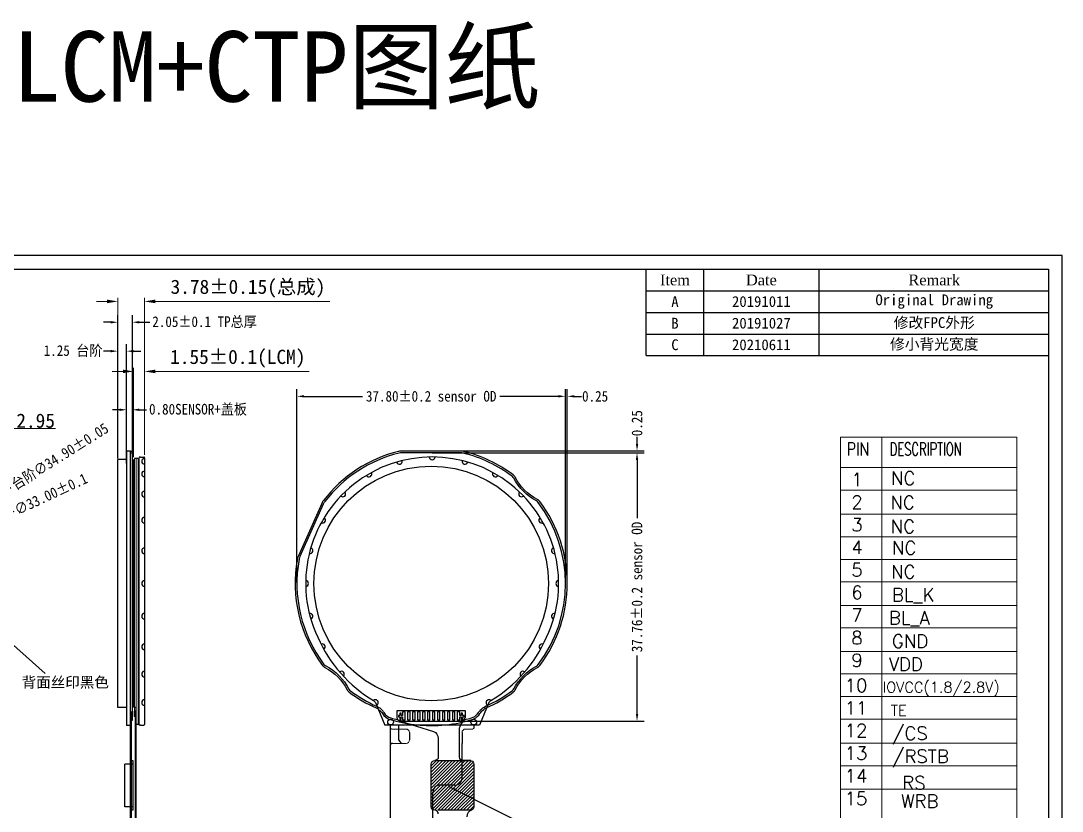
# Model space of a CAD drawing. Header units: millimetres. Extents: x 1040 to 3675, y 249 to 975.
# Drawn here: x 1686.4 to 1833, y 339.3 to 450.6 of the extents above; entities that cross this region are included whole.
import ezdxf

# ---------------------------------------------------------------- set-up
doc = ezdxf.new("R2010")
doc.units = ezdxf.units.MM
for name, color, linetype in [('AUDIT_I_181013161717-0', 7, 'Continuous'), ('dim', 3, 'Continuous'), ('DWG', 7, 'Continuous'), ('FPC', 33, 'Continuous'), ('FRAME', 154, 'Continuous'), ('ITO', 3, 'Continuous'), ('lens', 6, 'Continuous'), ('SENSOR OD', 7, 'Continuous'), ('图框', 7, 'Continuous'), ('铁框', 5, 'Continuous')]:
    doc.layers.add(name, color=color, linetype=linetype)
doc.layers.add('BEZEL', color=4, linetype='Continuous', lineweight=20)
doc.layers.add('T-SHADING黑白双面胶', color=5, linetype='Continuous', lineweight=18)
doc.styles.add('AA', font='', dxfattribs={"width": 0.9, "height": 1.5})
doc.styles.add('ARIAL', font='arial.ttf')
doc.styles.get("Standard").update_dxf_attribs({"font": 'txt', "bigfont": 'gbcbig.shx'})
doc.styles.add('宋体', font='')
doc.styles.add('工程', font='gbenor.shx', dxfattribs={"width": 1.25, "bigfont": 'gbcbig.shx'})
doc.styles.get('AA').set_extended_font_data('SimSun')
doc.styles.get('宋体').set_extended_font_data('SimSun')
doc.dimstyles.new('libo', dxfattribs={"dimtxt": 1.5, "dimasz": 1, "dimexe": 1, "dimexo": 0.1375, "dimgap": 0.09, "dimtad": 0, "dimzin": 0, "dimdsep": 46, "dimtxsty": 'AA', "dimcen": 0.198, "dimclrd": 4, "dimclre": 4, "dimclrt": 4, "dimadec": 0, "dimazin": 0, "dimtfac": 1, "dimtofl": 0, "dimtmove": 0, "dimatfit": 3, "dimfxl": 1, "dimtolj": 1, "dimtzin": 0, "dimarcsym": 0})
doc.dimstyles.get("Standard").update_dxf_attribs({"dimtxt": 0.18, "dimasz": 0.18, "dimexe": 0.18, "dimexo": 0.0625, "dimgap": 0.09, "dimtad": 0, "dimzin": 0, "dimdsep": 46, "dimtxsty": 'Standard', "dimcen": 0, "dimadec": 0, "dimazin": 0, "dimtfac": 1, "dimtofl": 0, "dimtmove": 0, "dimatfit": 3, "dimfxl": 1, "dimtolj": 1, "dimtzin": 0, "dimarcsym": 0})
doc.dimstyles.new('标准', dxfattribs={"dimtxt": 2, "dimasz": 1.8, "dimexe": 0.5, "dimexo": 0.4, "dimgap": 0.1, "dimtad": 1, "dimzin": 1, "dimdsep": 46, "dimtxsty": '工程', "dimblk": 'CLOSEDBLANK', "dimcen": 0.09, "dimclrd": 3, "dimclre": 3, "dimclrt": 3, "dimadec": 0, "dimazin": 0, "dimtfac": 1, "dimtofl": 0, "dimtmove": 0, "dimatfit": 3, "dimldrblk": 'CLOSEDBLANK', "dimfxl": 1, "dimtolj": 1, "dimlwd": 0, "dimlwe": 0, "dimarcsym": 0})

# ---------------------------------------------------------------- blocks, each defined once
blk = doc.blocks.new('*D318')
at = {"color": 7, "lineweight": 0, "transparency": 16777216}
for p, q in [((1678.23, 393.16), (1676.73, 393.16)), ((1679.73, 371.76), (1679.73, 393.66)), ((1682.68, 371.76), (1682.68, 393.66)), ((1684.18, 393.16), (1691.28, 393.16))]:
    blk.add_line(p, q, dxfattribs=at)
at = {"color": 7, "transparency": 16777216}
for points in [[(1678.23, 393.41), (1678.23, 392.91), (1679.73, 393.16)], [(1684.18, 393.41), (1684.18, 392.91), (1682.68, 393.16)]]:
    blk.add_solid(points, dxfattribs=at)
at = {"layer": 'Defpoints', "color": 0, "transparency": 16777216}
for p in [(1682.68, 393.16), (1679.73, 371.36), (1682.68, 371.36)]:
    blk.add_point(p, dxfattribs=at)
at = {"color": 7, "transparency": 16777216, "insert": (1688.48, 394.26), "char_height": 2, "attachment_point": 5, "style": '宋体'}
blk.add_mtext('\\A1;2.95', dxfattribs=at)
blk = doc.blocks.new('_ClosedBlank')
at = {"color": 0, "linetype": 'ByBlock', "lineweight": -2}
for p, q in [((-1, 0.167), (0, 0)), ((-1, 0.167), (-1, -0.167)), ((0, 0), (-1, -0.167))]:
    blk.add_line(p, q, dxfattribs=at)
blk = doc.blocks.new('*D313')
at = {"color": 7, "lineweight": 0, "transparency": 16777216}
for p, q in [((1702.26, 389.16), (1702.26, 401.71)), ((1703.81, 389.46), (1703.81, 401.71)), ((1700.76, 401.21), (1699.26, 401.21)), ((1705.31, 401.21), (1726.97, 401.21))]:
    blk.add_line(p, q, dxfattribs=at)
at = {"color": 7, "transparency": 16777216}
for points in [[(1700.76, 401.46), (1700.76, 400.96), (1702.26, 401.21)], [(1705.31, 401.46), (1705.31, 400.96), (1703.81, 401.21)]]:
    blk.add_solid(points, dxfattribs=at)
at = {"layer": 'Defpoints', "color": 0, "transparency": 16777216}
for p in [(1703.81, 401.21), (1702.26, 388.76), (1703.81, 389.06)]:
    blk.add_point(p, dxfattribs=at)
at = {"color": 7, "transparency": 16777216, "insert": (1716.93, 402.99), "char_height": 2, "attachment_point": 5, "style": '宋体'}
blk.add_mtext('\\A1;1.55%%P0.1(LCM)', dxfattribs=at)
blk = doc.blocks.new('*D346')
at = {"layer": 'Defpoints', "color": 0, "transparency": 16777216}
for p in [(1678.5, 378.31), (1648.57, 364.4)]:
    blk.add_point(p, dxfattribs=at)
at = {"layer": 'dim', "color": 7, "lineweight": -2, "transparency": 16777216}
blk.add_line((1685.39, 381.51), (1679.4, 378.73), dxfattribs=at)
at = {"layer": 'dim', "color": 4, "lineweight": -2, "transparency": 16777216}
for p, q in [((1663.33, 371.36), (1663.73, 371.36)), ((1663.53, 371.16), (1663.53, 371.55))]:
    blk.add_line(p, q, dxfattribs=at)
at = {"layer": 'dim', "color": 7, "transparency": 16777216}
blk.add_solid([(1679.33, 378.88), (1679.47, 378.58), (1678.5, 378.31)], dxfattribs=at)
at = {"layer": 'dim', "color": 7, "transparency": 16777216, "insert": (1690.63, 383.94), "char_height": 1.5, "attachment_point": 5, "rotation": 24.9132, "style": 'AA'}
blk.add_mtext('\\A1;{\\Ftxt|c134;∅33.00}%%P0.1', dxfattribs=at)
blk = doc.blocks.new('*D347')
at = {"layer": 'Defpoints', "color": 0, "transparency": 16777216}
for p in [(1678.31, 380.63), (1648.75, 362.08)]:
    blk.add_point(p, dxfattribs=at)
at = {"layer": 'dim', "color": 7, "lineweight": -2, "transparency": 16777216}
blk.add_line((1684.97, 384.82), (1679.16, 381.17), dxfattribs=at)
at = {"layer": 'dim', "color": 4, "lineweight": -2, "transparency": 16777216}
for p, q in [((1663.33, 371.36), (1663.73, 371.36)), ((1663.53, 371.16), (1663.53, 371.55))]:
    blk.add_line(p, q, dxfattribs=at)
at = {"layer": 'dim', "color": 7, "transparency": 16777216}
blk.add_solid([(1679.07, 381.31), (1679.25, 381.02), (1678.31, 380.63)], dxfattribs=at)
at = {"layer": 'dim', "color": 7, "transparency": 16777216, "insert": (1691.94, 389.19), "char_height": 1.5, "attachment_point": 5, "rotation": 32.122, "style": 'AA'}
blk.add_mtext('\\A1;台阶{\\Ftxt|c134;∅34.90}%%P0.05', dxfattribs=at)
blk = doc.blocks.new('*D421')
at = {"layer": 'Defpoints', "color": 0, "transparency": 16777216}
for p in [(1763.05, 397.7), (1725.25, 371.36), (1763.05, 371.36)]:
    blk.add_point(p, dxfattribs=at)
at = {"layer": 'dim', "color": 7, "lineweight": -2, "transparency": 16777216}
for p, q in [((1725.25, 371.49), (1725.25, 398.7)), ((1763.05, 371.49), (1763.05, 398.7)), ((1726.25, 397.7), (1734.5, 397.7)), ((1762.05, 397.7), (1753.8, 397.7))]:
    blk.add_line(p, q, dxfattribs=at)
at = {"layer": 'dim', "color": 7, "transparency": 16777216}
for points in [[(1726.25, 397.87), (1726.25, 397.54), (1725.25, 397.7)], [(1762.05, 397.87), (1762.05, 397.54), (1763.05, 397.7)]]:
    blk.add_solid(points, dxfattribs=at)
at = {"layer": 'dim', "color": 7, "transparency": 16777216, "insert": (1744.15, 397.7), "char_height": 1.5, "attachment_point": 5, "style": 'AA'}
blk.add_mtext('\\A1;37.80%%P0.2 sensor OD', dxfattribs=at)
blk = doc.blocks.new('*D422')
at = {"layer": 'Defpoints', "color": 0, "transparency": 16777216}
for p in [(1744.15, 389.76), (1744.51, 351.99), (1773.12, 351.99)]:
    blk.add_point(p, dxfattribs=at)
at = {"layer": 'dim', "color": 7, "lineweight": -2, "transparency": 16777216}
for p, q in [((1744.29, 389.76), (1774.12, 389.76)), ((1773.12, 388.76), (1773.12, 380.53)), ((1773.12, 352.99), (1773.12, 361.22)), ((1744.65, 351.99), (1774.12, 351.99))]:
    blk.add_line(p, q, dxfattribs=at)
at = {"layer": 'dim', "color": 7, "transparency": 16777216}
for points in [[(1772.96, 388.76), (1773.29, 388.76), (1773.12, 389.76)], [(1772.96, 352.99), (1773.29, 352.99), (1773.12, 351.99)]]:
    blk.add_solid(points, dxfattribs=at)
at = {"layer": 'dim', "color": 7, "transparency": 16777216, "insert": (1773.12, 370.87), "char_height": 1.5, "attachment_point": 5, "rotation": 90, "style": 'AA'}
blk.add_mtext('\\A1;37.76%%P0.2 sensor OD', dxfattribs=at)
blk = doc.blocks.new('*D423')
at = {"layer": 'Defpoints', "color": 0, "transparency": 16777216}
for p in [(1744.15, 390.01), (1773.12, 390.01), (1747.11, 389.76)]:
    blk.add_point(p, dxfattribs=at)
at = {"layer": 'dim', "color": 7, "lineweight": -2, "transparency": 16777216}
for p, q in [((1773.12, 391.01), (1773.12, 392.01)), ((1744.29, 390.01), (1774.12, 390.01)), ((1747.25, 389.76), (1774.12, 389.76)), ((1773.12, 388.76), (1773.12, 387.76))]:
    blk.add_line(p, q, dxfattribs=at)
at = {"layer": 'dim', "color": 7, "transparency": 16777216}
for points in [[(1772.96, 391.01), (1773.29, 391.01), (1773.12, 390.01)], [(1772.96, 388.76), (1773.29, 388.76), (1773.12, 389.76)]]:
    blk.add_solid(points, dxfattribs=at)
at = {"layer": 'dim', "color": 7, "transparency": 16777216, "insert": (1773.12, 393.92), "char_height": 1.5, "attachment_point": 5, "rotation": 90, "style": 'AA'}
blk.add_mtext('\\A1;0.25', dxfattribs=at)
blk = doc.blocks.new('*D424')
at = {"layer": 'Defpoints', "color": 0, "transparency": 16777216}
for p in [(1763.3, 397.7), (1763.05, 371.36), (1763.3, 371.36)]:
    blk.add_point(p, dxfattribs=at)
at = {"layer": 'dim', "color": 7, "lineweight": -2, "transparency": 16777216}
for p, q in [((1763.05, 371.49), (1763.05, 398.7)), ((1763.3, 371.49), (1763.3, 398.7)), ((1762.05, 397.7), (1761.05, 397.7)), ((1764.3, 397.7), (1765.3, 397.7))]:
    blk.add_line(p, q, dxfattribs=at)
at = {"layer": 'dim', "color": 7, "transparency": 16777216}
for points in [[(1762.05, 397.87), (1762.05, 397.54), (1763.05, 397.7)], [(1764.3, 397.87), (1764.3, 397.54), (1763.3, 397.7)]]:
    blk.add_solid(points, dxfattribs=at)
at = {"layer": 'dim', "color": 7, "transparency": 16777216, "insert": (1767.22, 397.7), "char_height": 1.5, "attachment_point": 5, "style": 'AA'}
blk.add_mtext('\\A1;0.25', dxfattribs=at)
blk = doc.blocks.new('313434534')
at = {"layer": 'FPC', "color": 1}
blk.add_lwpolyline([(6544.76, 247.78), (6544.76, 247.4), (6545.11, 247.4), (6545.11, 248.5), (6544.76, 248.5), (6544.76, 247.98), (6544.56, 247.98), (6544.56, 248.3), (6544.36, 248.3), (6544.36, 247.98), (6544.16, 247.98), (6544.16, 247.78), (6544.36, 247.78), (6544.36, 247.45), (6544.56, 247.45), (6544.56, 247.78), (6544.76, 247.78)], dxfattribs=at)
for points in [[(6545.46, 248.5), (6545.46, 247.4), (6545.81, 247.4), (6545.81, 248.5)], [(6546.16, 248.5), (6546.16, 247.4), (6546.51, 247.4), (6546.51, 248.5)], [(6546.86, 248.5), (6546.86, 247.4), (6547.21, 247.4), (6547.21, 248.5)], [(6547.56, 248.5), (6547.56, 247.4), (6547.91, 247.4), (6547.91, 248.5)], [(6548.26, 248.5), (6548.26, 247.4), (6548.61, 247.4), (6548.61, 248.5)], [(6548.96, 248.5), (6548.96, 247.4), (6549.31, 247.4), (6549.31, 248.5)], [(6549.66, 248.5), (6549.66, 247.4), (6550.01, 247.4), (6550.01, 248.5)], [(6550.36, 248.5), (6550.36, 247.4), (6550.71, 247.4), (6550.71, 248.5)], [(6551.06, 248.5), (6551.06, 247.4), (6551.41, 247.4), (6551.41, 248.5)], [(6551.76, 248.5), (6551.76, 247.4), (6552.11, 247.4), (6552.11, 248.5)], [(6552.81, 247.98), (6552.81, 248.5), (6552.46, 248.5), (6552.46, 247.4), (6552.81, 247.4), (6552.81, 247.78), (6553.01, 247.78), (6553.01, 247.45), (6553.21, 247.45), (6553.21, 247.78), (6553.41, 247.78), (6553.41, 247.98), (6553.21, 247.98), (6553.21, 248.3), (6553.01, 248.3), (6553.01, 247.98), (6552.81, 247.98)]]:
    blk.add_lwpolyline(points, close=True, dxfattribs=at)
blk = doc.blocks.new('*D434')
at = {"layer": 'Defpoints', "color": 0, "transparency": 16777216}
for p in [(1700.04, 404.06), (1700.04, 388.81), (1701.29, 388.81)]:
    blk.add_point(p, dxfattribs=at)
at = {"layer": 'dim', "color": 7, "lineweight": -2, "transparency": 16777216}
for p, q in [((1700.04, 388.94), (1700.04, 405.06)), ((1701.29, 388.94), (1701.29, 405.06)), ((1699.04, 404.06), (1698.04, 404.06)), ((1702.29, 404.06), (1703.29, 404.06))]:
    blk.add_line(p, q, dxfattribs=at)
at = {"layer": 'dim', "color": 7, "transparency": 16777216}
for points in [[(1699.04, 404.23), (1699.04, 403.89), (1700.04, 404.06)], [(1702.29, 404.23), (1702.29, 403.89), (1701.29, 404.06)]]:
    blk.add_solid(points, dxfattribs=at)
at = {"layer": 'dim', "color": 7, "transparency": 16777216, "insert": (1693.75, 404.06), "char_height": 1.5, "attachment_point": 5, "style": 'AA'}
blk.add_mtext('\\A1;1.25 台阶', dxfattribs=at)
blk = doc.blocks.new('*D436')
at = {"layer": 'Defpoints', "color": 0, "transparency": 16777216}
for p in [(1702.09, 408.13), (1700.04, 388.81), (1702.09, 388.88)]:
    blk.add_point(p, dxfattribs=at)
at = {"layer": 'dim', "color": 7, "lineweight": -2, "transparency": 16777216}
for p, q in [((1700.04, 388.94), (1700.04, 409.13)), ((1702.09, 389.01), (1702.09, 409.13)), ((1699.04, 408.13), (1698.04, 408.13)), ((1703.09, 408.13), (1704.54, 408.13))]:
    blk.add_line(p, q, dxfattribs=at)
at = {"layer": 'dim', "color": 7, "transparency": 16777216}
for points in [[(1699.04, 408.3), (1699.04, 407.96), (1700.04, 408.13)], [(1703.09, 408.3), (1703.09, 407.96), (1702.09, 408.13)]]:
    blk.add_solid(points, dxfattribs=at)
at = {"layer": 'dim', "color": 1, "transparency": 16777216, "insert": (1712.25, 408.13), "char_height": 1.5, "attachment_point": 5, "style": 'AA'}
blk.add_mtext('\\A1;2.05%%P0.1 TP总厚', dxfattribs=at)
blk = doc.blocks.new('*D438')
at = {"layer": 'Defpoints', "color": 0, "transparency": 16777216}
for p in [(1702.09, 395.81), (1701.29, 388.12), (1702.09, 388.12)]:
    blk.add_point(p, dxfattribs=at)
at = {"layer": 'dim', "color": 7, "lineweight": -2, "transparency": 16777216}
for p, q in [((1700.29, 395.81), (1699.29, 395.81)), ((1701.29, 388.26), (1701.29, 396.81)), ((1702.09, 388.26), (1702.09, 396.81)), ((1703.09, 395.81), (1704.09, 395.81))]:
    blk.add_line(p, q, dxfattribs=at)
at = {"layer": 'dim', "color": 7, "transparency": 16777216}
for points in [[(1700.29, 395.98), (1700.29, 395.64), (1701.29, 395.81)], [(1703.09, 395.98), (1703.09, 395.64), (1702.09, 395.81)]]:
    blk.add_solid(points, dxfattribs=at)
at = {"layer": 'dim', "color": 1, "transparency": 16777216, "insert": (1711.33, 395.81), "char_height": 1.5, "attachment_point": 5, "style": 'AA'}
blk.add_mtext('\\A1;0.80SENSOR+盖板', dxfattribs=at)
blk = doc.blocks.new('001')
at = {"layer": 'lens', "linetype": 'Continuous'}
for p, q in [((1115.62, 484.96), (1115.62, 523.61)), ((1114.37, 487.51), (1114.37, 522.41)), ((1115.62, 522.41), (1114.37, 522.41)), ((1115.62, 487.51), (1114.37, 487.51))]:
    blk.add_line(p, q, dxfattribs=at)
blk = doc.blocks.new('*D440')
at = {"color": 7, "lineweight": 0, "transparency": 16777216}
for p, q in [((1698.54, 411.06), (1697.04, 411.06)), ((1700.04, 389.21), (1700.04, 411.56)), ((1703.81, 389.46), (1703.81, 411.56)), ((1705.31, 411.06), (1729.9, 411.06))]:
    blk.add_line(p, q, dxfattribs=at)
at = {"color": 7, "transparency": 16777216}
for points in [[(1698.54, 411.31), (1698.54, 410.81), (1700.04, 411.06)], [(1705.31, 411.31), (1705.31, 410.81), (1703.81, 411.06)]]:
    blk.add_solid(points, dxfattribs=at)
at = {"layer": 'Defpoints', "color": 0, "transparency": 16777216}
for p in [(1703.81, 411.06), (1700.04, 388.81), (1703.81, 389.06)]:
    blk.add_point(p, dxfattribs=at)
at = {"color": 7, "transparency": 16777216, "insert": (1718.36, 412.86), "char_height": 2, "attachment_point": 5, "style": '宋体'}
blk.add_mtext('\\A1;3.78%%P0.15(总成)', dxfattribs=at)

msp = doc.modelspace()

# ---------------------------------------------------------------- hatches: boundary and pattern name
at = {"layer": 'FPC'}
h = msp.add_hatch(dxfattribs=at)
h.set_pattern_fill('ANSI31', color=30, scale=0.1, style=0)
h.set_pattern_definition([(45, (2285.81556, 406.0214), (-0.2245064, 0.2245064), [])])
edge = h.paths.add_edge_path()
edge.add_arc((1744.651, 345.9421), 0.5, 90, 180)
edge.add_line((1744.151, 345.9421), (1744.151, 339.9421))
edge.add_arc((1744.651, 339.9421), 0.5, 180, 270)
edge.add_line((1744.651, 339.4421), (1749.7457, 339.4421))
edge.add_arc((1750.151, 338.5279), 1, 109.403505, 113.910048, ccw=False)
edge.add_arc((1749.6511, 339.942), 0.4999, 289.596532, 360.006945)
edge.add_line((1750.151, 339.9421), (1750.151, 345.9421))
edge.add_arc((1749.651, 345.9421), 0.5, 360, 430.528779)
edge.add_arc((1750.151, 347.3563), 1, 246.089952, 250.528779, ccw=False)
edge.add_line((1749.7457, 346.4421), (1744.651, 346.4421))

# ---------------------------------------------------------------- linework, layer by layer
at = {"color": 0, "lineweight": 0}
for p, q in [((1801.7461, 391.937), (1801.7461, 306.744)), ((1807.5958, 391.937), (1807.5958, 306.744)), ((1826.5718, 306.744), (1826.5718, 391.937))]:
    msp.add_line(p, q, dxfattribs=at)
at = {"color": 0, "linetype": 'Continuous', "lineweight": 0}
for p, q in [((1801.7461, 391.937), (1826.5718, 391.937)), ((1826.5718, 387.6944), (1801.7461, 387.6944))]:
    msp.add_line(p, q, dxfattribs=at)
for p, q in [((1701.8373, 390.0055), (1702.0873, 390.0055)), ((1702.6423, 353.3655), (1702.3423, 353.3655)), ((1702.3423, 353.3655), (1702.3423, 352.6155)), ((1702.3923, 353.9055), (1702.5123, 351.5155)), ((1702.6423, 352.6155), (1702.3423, 352.6155))]:
    msp.add_line(p, q)
at = {"color": 6}
for p, q in [((1702.3923, 388.7555), (1702.2623, 388.7555)), ((1702.3924, 388.7555), (1702.3123, 388.7555)), ((1703.0224, 388.7555), (1702.8924, 388.7555)), ((1702.3923, 353.9555), (1702.2651, 353.9555)), ((1702.8923, 353.9555), (1703.0224, 353.9555))]:
    msp.add_line(p, q, dxfattribs=at)
at = {"color": 4}
for p, q in [((1702.8923, 388.9555), (1702.3923, 388.9555)), ((1702.6423, 353.9055), (1702.3923, 353.9055)), ((1702.8923, 351.5155), (1702.6423, 351.5155))]:
    msp.add_line(p, q, dxfattribs=at)
at = {"color": 7}
for p in [(1736.3056, 354.5946), (1750.9425, 351.4155)]:
    msp.add_line(p, (1737.6345, 351.4155), dxfattribs=at)
at = {"color": 30}
for p, q in [((1702.5123, 326.903), (1702.5123, 352.1155)), ((1702.5123, 352.1155), (1702.6423, 352.1155)), ((1702.6423, 326.903), (1702.6423, 352.1155)), ((1702.5123, 351.5155), (1702.6423, 351.5155)), ((1750.1829, 351.0655), (1750.1829, 351.4155))]:
    msp.add_line(p, q, dxfattribs=at)
at = {"color": 30, "linetype": 'Continuous'}
for p, q in [((1748.4885, 343.9778), (1748.4927, 348.8391)), ((1738.394, 348.5685), (1738.3885, 335.2333)), ((1747.4885, 342.9778), (1745.3885, 342.9778)), ((1744.3885, 336.4514), (1744.3885, 341.9778))]:
    msp.add_line(p, q, dxfattribs=at)
at = {"color": 1, "linetype": 'Continuous', "flags": 128}
msp.add_lwpolyline([(1759.2167, 382.7676, 0.10832744), (1758.9724, 382.9761, -0.14859428), (1755.7872, 386.1647, 0.10832744), (1755.5789, 386.4092), (1755.5735, 386.4133, 0.10207816), (1748.6814, 389.7045, 0.06058978), (1748.262, 389.7555), (1740.04, 389.7555, 0.06058978), (1739.6205, 389.7045, 0.16970735), (1729.1775, 382.8882, 0.05943099), (1728.9652, 382.5321), (1725.6837, 375.1616, 0.05943099), (1725.5612, 374.7656, 0.20983695), (1729.0585, 359.9789, 0.1110933), (1729.3095, 359.7659, -0.15244429), (1732.577, 356.5019, 0.1110933), (1732.7902, 356.2511, 0.05700783), (1736.4946, 354.0757, -0.10579691), (1737.2566, 353.5226, -0.04547298), (1737.5009, 353.1953, 0.18450668), (1738.491, 352.4339, 0.02317683), (1740.2666, 351.9912), (1748.0343, 351.9912, 0.01489324), (1749.0863, 352.2399, 0.01407469), (1750.0652, 352.5321, 0.14447553), (1750.8011, 353.1953, -0.04547298), (1751.0454, 353.5226, -0.10579691), (1751.8074, 354.0757, 0.05812412), (1755.5789, 356.3018, 0.10832744), (1755.7872, 356.5463, -0.14859428), (1758.9724, 359.7348, 0.10832744), (1759.2167, 359.9434, 0.33618071), (1759.2088, 382.7779)], format="xyb", dxfattribs=at)
at = {"color": 0, "linetype": 'Continuous', "lineweight": 0}
for points in [[(1801.7461, 384.5134), (1826.5718, 384.5134)], [(1801.7461, 381.1131), (1826.5718, 381.1131)], [(1801.7461, 377.9321), (1826.5718, 377.9321)], [(1801.7461, 374.7511), (1826.5718, 374.7511)], [(1801.7461, 371.5701), (1826.5718, 371.5701)], [(1801.7461, 368.2795), (1826.5718, 368.2795)], [(1801.7461, 365.0985), (1826.5718, 365.0985)], [(1801.7461, 361.8078), (1826.5718, 361.8078)], [(1801.7461, 358.6268), (1826.5718, 358.6268)], [(1801.7461, 355.4459), (1826.5718, 355.4459)], [(1801.7461, 352.2649), (1826.5718, 352.2649)], [(1801.7461, 348.8645), (1826.5718, 348.8645)], [(1801.7461, 345.6836), (1826.5718, 345.6836)], [(1801.7461, 342.3929), (1826.5718, 342.3929)]]:
    msp.add_lwpolyline(points, dxfattribs=at)
at = {"lineweight": 0}
for points in [[(1826.5718, 383.3038), (1826.5718, 356.3914)], [(1826.5718, 379.8955), (1826.5718, 346.255)]]:
    msp.add_lwpolyline(points, dxfattribs=at)
at = {"color": 30}
msp.add_arc((1738.6926, 348.539), 0.3, 90, 180, dxfattribs=at)
at = {"color": 30, "linetype": 'Continuous'}
for centre, start, end in [((1745.3885, 341.9778), 90, 180.000003), ((1747.4885, 343.9778), 270, 0)]:
    msp.add_arc(centre, 1, start, end, dxfattribs=at)
at = {"layer": 'AUDIT_I_181013161717-0', "color": 7}
msp.add_line((1703.2274, 389.157), (1703.0274, 389.157), dxfattribs=at)
msp.add_line((1703.2274, 389.157), (1703.0274, 389.157), dxfattribs=at)
at = {"layer": 'AUDIT_I_181013161717-0', "color": 5}
for p, q in [((1703.0124, 353.6163), (1702.9624, 352.6238)), ((1702.9624, 352.6238), (1702.9624, 351.4655)), ((1703.0274, 351.4655), (1702.9624, 351.4655))]:
    msp.add_line(p, q, dxfattribs=at)
at = {"layer": 'AUDIT_I_181013161717-0'}
msp.add_line((1703.2274, 351.4155), (1703.0274, 351.4155), dxfattribs=at)
at = {"layer": 'BEZEL', "color": 7}
msp.add_line((1703.0274, 389.157), (1703.0274, 351.4155), dxfattribs=at)
at = {"layer": 'DWG', "color": 30, "lineweight": 0}
for p, q in [((1740.5918, 350.8755), (1738.5942, 350.8755)), ((1740.596, 350.8755), (1738.5983, 350.8755)), ((1740.596, 350.8755), (1738.5983, 350.8755)), ((1740.596, 350.8755), (1738.5983, 350.8755)), ((1749.9745, 350.8755), (1748.9811, 350.8755)), ((1749.9787, 350.8755), (1748.9853, 350.8755)), ((1749.9787, 350.8755), (1748.9927, 350.8755)), ((1740.6318, 348.8391), (1738.6926, 348.839))]:
    msp.add_line(p, q, dxfattribs=at)
for centre, radius, start, end in [((1738.6339, 351.1184), 0.2455, 192.442129, 261.679288), ((1740.596, 350.3755), 0.5, 0, 90), ((1740.596, 350.3755), 0.5, 0, 90), ((1748.9927, 350.3755), 0.5, 90, 180), ((1749.9432, 351.1184), 0.2455, 278.320712, 347.557871), ((1740.5935, 349.3401), 0.5025, 274.375149, 359.882025), ((1740.5935, 349.3401), 0.5025, 274.375149, 359.882025)]:
    msp.add_arc(centre, radius, start, end, dxfattribs=at)
at = {"layer": 'FPC', "color": 30}
for p, q in [((1701.8373, 320.8695), (1701.8373, 353.3555)), ((1701.9573, 320.8695), (1701.9573, 353.3555)), ((1741.096, 350.3755), (1741.096, 349.3374)), ((1741.096, 350.3755), (1741.096, 349.3374)), ((1748.4927, 350.3755), (1748.4927, 348.8391)), ((1701.8373, 345.9421), (1701.0373, 345.9421)), ((1701.0373, 339.9421), (1701.0373, 345.9421)), ((1701.8373, 346.4921), (1701.8373, 339.4121)), ((1701.9573, 346.4421), (1702.1373, 346.4421)), ((1702.1373, 345.9421), (1701.9573, 345.9421)), ((1702.1373, 346.4421), (1702.1373, 339.4421)), ((1701.8373, 339.9421), (1701.0373, 339.9421)), ((1702.1373, 339.9421), (1701.9573, 339.9421)), ((1702.1373, 339.4421), (1701.9573, 339.4421))]:
    msp.add_line(p, q, dxfattribs=at)
at = {"layer": 'FPC', "color": 2}
for p, q in [((1738.393, 351.4155), (1738.3885, 345.6135)), ((1738.3927, 351.0655), (1738.3927, 348.8391)), ((1739.5927, 349.3135), (1739.5927, 351.4155)), ((1739.5927, 349.3135), (1739.909, 348.8391))]:
    msp.add_line(p, q, dxfattribs=at)
at = {"layer": 'FPC', "color": 1, "flags": 128}
for points in [[(1745.151, 338.9421, 0.41421356), (1744.651, 339.4421), (1744.651, 339.4421, -0.41421356), (1744.151, 339.9421), (1744.151, 345.9421, -0.41421356), (1744.651, 346.4421), (1744.651, 346.4421), (1749.7457, 346.4421), (1748.651, 346.4421, -0.41421356), (1748.151, 346.9421), (1748.151, 351.0224, -0.13879483), (1748.2252, 351.2845), (1748.9049, 352.3891, 0.13879483), (1748.9791, 352.6511), (1748.9791, 353.4412), (1739.3291, 353.4412), (1739.3291, 352.5039, 0.32707253), (1739.6783, 352.0272), (1744.4572, 350.5155, -0.32574057), (1745.151, 349.5635), (1745.151, 346.9421, -0.41421356), (1744.651, 346.4421)], [(1749.8177, 346.4135, -0.31783725), (1750.151, 345.9421), (1750.151, 339.9421, -0.3172687), (1749.8188, 339.4711, 0.31816259), (1749.151, 338.5279)]]:
    msp.add_lwpolyline(points, format="xyb", dxfattribs=at)
at = {"layer": 'FPC', "color": 30, "flags": 128}
msp.add_lwpolyline([(1749.7457, 339.4421), (1745.151, 339.4421)], dxfattribs=at)
at = {"layer": 'FRAME', "color": 7}
for p, q in [((1774.4042, 403.4291), (1774.4042, 415.5942)), ((1782.5142, 403.4291), (1782.5142, 415.5942)), ((1798.7344, 403.4291), (1798.7344, 415.5942)), ((1774.4042, 412.5529), (1831.0113, 412.5529)), ((1774.4042, 409.5116), (1831.0113, 409.5116)), ((1774.4042, 409.5116), (1831.0113, 409.5116)), ((1774.4042, 409.5116), (1831.0113, 409.5116)), ((1774.4042, 406.4704), (1831.0113, 406.4704)), ((1774.4042, 406.4704), (1831.0113, 406.4704)), ((1774.4042, 406.4704), (1831.0113, 406.4704)), ((1774.4042, 406.4704), (1831.0113, 406.4704)), ((1774.4042, 406.4704), (1831.0113, 406.4704)), ((1774.4042, 403.4291), (1831.0113, 403.4291)), ((1774.4042, 403.4291), (1831.0113, 403.4291))]:
    msp.add_line(p, q, dxfattribs=at)
for points in [[(1832.9585, 417.5414), (1599.2909, 417.5414), (1599.2909, 261.763), (1832.9585, 261.763)], [(1831.0113, 263.7102), (1601.2382, 263.7102), (1601.2382, 415.5942), (1831.0113, 415.5942)]]:
    msp.add_lwpolyline(points, close=True, dxfattribs=at)
at = {"layer": 'lens', "linetype": 'Continuous'}
for p, q in [((1701.8373, 390.0055), (1701.2873, 390.0055)), ((1701.8373, 351.3555), (1701.8373, 390.0055)), ((1701.8373, 351.3555), (1701.2873, 351.3556))]:
    msp.add_line(p, q, dxfattribs=at)
at = {"layer": 'lens', "linetype": 'Continuous', "flags": 128}
msp.add_lwpolyline([(1745.151, 351.3869, 0.05514711), (1749.151, 351.9984, 0.01428645), (1750.1582, 352.2995, 0.14658742), (1751.0142, 353.0646, -0.04547298), (1751.2313, 353.3555, -0.10579691), (1751.9087, 353.8472, 0.05756317), (1755.6959, 356.0768, 0.10971897), (1755.9769, 356.407, -0.15053074), (1759.0994, 359.5295, 0.10971897), (1759.4297, 359.8106, 0.33532763), (1759.4297, 382.9004, 0.10971897), (1759.0994, 383.1814, -0.15053074), (1755.9769, 386.3039, 0.10971897), (1755.6959, 386.6342, 0.10160385), (1748.7414, 389.9472, 0.06058978), (1748.262, 390.0055), (1740.04, 390.0055, 0.06058978), (1739.5606, 389.9472, 0.16970735), (1728.9794, 383.0408, 0.05943099), (1728.7368, 382.6338), (1725.4553, 375.2633, 0.05943099), (1725.3153, 374.8107, 0.21014119), (1728.8723, 359.8106, 0.10971897), (1729.2025, 359.5295, -0.15053074), (1732.325, 356.407, 0.10971897), (1732.6061, 356.0768, 0.05756317), (1736.3933, 353.8472, -0.10579691), (1737.0707, 353.3555, -0.04547298), (1737.2878, 353.0646, 0.18450668), (1738.4194, 352.1944, 0.08537596), (1745.151, 351.3805)], format="xyb", dxfattribs=at)
at = {"layer": 'lens', "linetype": 'Continuous'}
msp.add_circle((1744.151, 371.3555), 16.5, dxfattribs=at)
at = {"layer": 'SENSOR OD', "color": 5}
for p, q in [((1701.8373, 389.7555), (1702.0873, 389.7555)), ((1702.0873, 389.7555), (1702.0873, 352.0622)), ((1702.0873, 352.0622), (1701.8373, 352.0622))]:
    msp.add_line(p, q, dxfattribs=at)
at = {"layer": 'T-SHADING黑白双面胶', "color": 6, "ltscale": 0.2}
for p, q in [((1702.2623, 388.7555), (1702.2651, 353.9555)), ((1703.0224, 388.7555), (1703.0224, 353.9555))]:
    msp.add_line(p, q, dxfattribs=at)
at = {"layer": 'T-SHADING黑白双面胶', "color": 4, "ltscale": 0.2}
for p, q in [((1702.3923, 388.9555), (1702.3923, 353.9055)), ((1702.6423, 388.9555), (1702.6423, 351.5155)), ((1702.8923, 388.9555), (1702.8923, 351.5155)), ((1702.8923, 388.9555), (1702.8923, 351.5155))]:
    msp.add_line(p, q, dxfattribs=at)
at = {"layer": '铁框', "color": 7}
for p, q in [((1703.2274, 389.157), (1703.7124, 389.157)), ((1703.8124, 389.057), (1703.8124, 351.5155)), ((1752.2756, 354.6046), (1750.9425, 351.4155)), ((1703.2274, 351.4155), (1703.7124, 351.4155))]:
    msp.add_line(p, q, dxfattribs=at)
for centre in [(1738.4385, 351.8555), (1750.1385, 351.8555)]:
    msp.add_circle(centre, 0.4, dxfattribs=at)
for centre, radius, start, end in [((1703.8124, 388.5505), 0.4, 90, 270), ((1703.7124, 389.057), 0.1, 0, 90), ((1744.2885, 371.3655), 17.8, 334.789553, 205.210362), ((1739.6815, 388.559), 0.4, 195.643786, 14.356214), ((1744.2885, 389.1655), 0.4, 180.643786, 359.356214), ((1748.8955, 388.559), 0.4, 165.643786, 344.356214), ((1703.8124, 386.7723), 0.4, 90, 270), ((1735.3885, 386.7808), 0.4, 210.643786, 29.356214), ((1753.1885, 386.7808), 0.4, 150.643786, 329.356214), ((1703.8124, 383.9435), 0.4, 90, 270), ((1731.702, 383.952), 0.4, 225.643786, 44.356214), ((1756.875, 383.952), 0.4, 135.643786, 314.356214), ((1703.8124, 380.257), 0.4, 90, 270), ((1728.8732, 380.2655), 0.4, 240.643786, 59.356214), ((1759.7037, 380.2655), 0.4, 120.643786, 299.356214), ((1703.8124, 375.964), 0.4, 90, 270), ((1727.095, 375.9725), 0.4, 255.643786, 74.356214), ((1761.482, 375.9725), 0.4, 105.643786, 284.356214), ((1703.8124, 371.357), 0.4, 90, 270), ((1726.4885, 371.3655), 0.4, 270.643786, 89.356214), ((1762.0885, 371.3655), 0.4, 90.643786, 269.356214), ((1703.8124, 366.7501), 0.4, 90, 270), ((1727.095, 366.7585), 0.4, 285.643786, 104.356214), ((1761.482, 366.7585), 0.4, 75.643786, 254.356214), ((1746.0961, 371.6722), 19.5723, 203.768583, 239.126961), ((1742.4808, 371.6722), 19.5723, 300.873039, 336.231417), ((1703.8124, 362.4355), 0.4, 90, 270), ((1728.8359, 362.444), 0.4, 298.716876, 117.545899), ((1759.741, 362.444), 0.4, 62.454101, 241.283124), ((1703.8124, 358.5949), 0.4, 90, 270), ((1731.5263, 358.6033), 0.4, 312.477056, 131.306079), ((1757.0507, 358.6033), 0.4, 48.693921, 227.522944), ((1703.8124, 354.5961), 0.4, 90, 270), ((1736.3014, 354.6046), 0.4, 292.683519, 134.203753), ((1735.3118, 353.9381), 1.1931, 33.962051, 51.605193), ((1752.2756, 354.6046), 0.4, 45.796247, 247.314846), ((1753.2652, 353.9381), 1.1931, 128.394807, 146.037949), ((1703.7124, 351.5155), 0.1, 270, 0)]:
    msp.add_arc(centre, radius, start, end, dxfattribs=at)

# ---------------------------------------------------------------- block references
msp.add_blockref('001', (585.6723, -133.605))
at = {"layer": 'ITO'}
msp.add_blockref('313434534', (-4804.6303, 104.7874), dxfattribs=at)

# ---------------------------------------------------------------- texts
at = {"color": 0, "linetype": 'Continuous', "lineweight": 0}
for s, height, width, p in [('PIN', 1.82844, 0.8, (1802.6163, 389.3613)), ('DESCRIPTION', 1.828441, 0.65, (1808.6887, 389.3613))]:
    msp.add_text(s, height=height, dxfattribs=dict(at, width=width)).set_placement(p)
for s, height, p in [('NC', 1.86472, (1808.8578, 385.2359)), ('1', 1.8647, (1803.2829, 385.0618)), ('2', 1.8647, (1803.2829, 381.8809)), ('NC', 1.86472, (1808.7858, 381.8156)), ('3', 1.8647, (1803.2829, 378.6999)), ('NC', 1.86472, (1808.8219, 378.4613)), ('4', 1.8647, (1803.2829, 375.5189)), ('NC', 1.86472, (1809.0023, 375.4316)), ('5', 1.8647, (1803.2829, 372.3379)), ('NC', 1.86472, (1808.8767, 372.0799)), ('6', 1.8647, (1803.2829, 369.157)), ('BL_K', 1.86472, (1809.0014, 368.8297)), ('7', 1.8647, (1803.2829, 365.976)), ('BL_A', 1.86472, (1808.5601, 365.5904)), ('8', 1.8647, (1803.2829, 362.795)), ('GND', 1.86472, (1809.0014, 362.297)), ('9', 1.8647, (1803.2829, 359.614)), ('10', 1.86472, (1802.3464, 356.0821)), ('11', 1.86472, (1802.3464, 352.9012)), ('12', 1.86472, (1802.3464, 349.7202)), ('/CS', 1.86472, (1809.0014, 349.3398)), ('13', 1.86472, (1802.3464, 346.5392)), ('/RSTB', 1.86472, (1809.0014, 346.1005)), ('14', 1.86472, (1802.3464, 343.3582)), ('RS', 1.86472, (1810.4568, 342.3819)), ('15', 1.86472, (1802.3464, 340.1773)), ('WRB', 1.86472, (1810.2707, 339.7734))]:
    msp.add_text(s, height=height, dxfattribs=at).set_placement(p)
at = {"linetype": 'Continuous', "lineweight": 0}
for s, height, p in [('VDD', 1.86472, (1808.5601, 359.0577)), ('IOVCC(1.8/2.8V)', 1.491777, (1807.6822, 356.0135)), ('TE', 1.49178, (1808.8338, 352.7465))]:
    msp.add_text(s, height=height, dxfattribs=at).set_placement(p)
at = {"layer": 'FPC', "color": 7, "insert": (1686.5088, 358.2122), "char_height": 1.5, "width": 12.928375, "attachment_point": 1, "style": 'ARIAL'}
msp.add_mtext('{\\fSimHei|b0|i0|c134|p49;背面丝印黑色}', dxfattribs=at)
at = {"layer": 'FRAME', "color": 7, "attachment_point": 5, "style": '宋体'}
for s, insert, char_height in [('{\\fTimes New Roman|b0|i0|c0|p18;Item}', (1778.4592, 414.0736), 1.52064), ('{\\fTimes New Roman|b0|i0|c0|p18;Date}', (1790.6243, 414.0736), 1.52064), ('{\\fTimes New Roman|b0|i0|c0|p18;Remark}', (1814.9546, 414.0736), 1.52064), ('Original Drawing', (1814.9546, 411.0323), 1.52064), ('A', (1778.4592, 411.0323), 1.5206), ('20191011', (1790.6243, 411.0323), 1.52064), ('修改FPC外形', (1814.9546, 407.991), 1.52064), ('B', (1778.4592, 407.991), 1.5206), ('20191027', (1790.6243, 407.991), 1.52064)]:
    msp.add_mtext(s, dxfattribs=dict(at, insert=insert, char_height=char_height))
at = {"layer": 'FRAME', "color": 1, "attachment_point": 5, "style": '宋体'}
for s, insert, char_height in [('修小背光宽度', (1814.9546, 404.9497), 1.52064), ('C', (1778.4592, 404.9497), 1.5206), ('20210611', (1790.6243, 404.9497), 1.52064)]:
    msp.add_mtext(s, dxfattribs=dict(at, insert=insert, char_height=char_height))
at = {"layer": '图框', "style": '宋体'}
msp.add_text('LCM+CTP图纸', height=9.92416, dxfattribs=at).set_placement((1685.2238, 439.1698))

# ---------------------------------------------------------------- dimensions: what is measured, and where the dimension line sits
for base, p1, text, picture, middle in [((1703.8124, 411.0613), (1700.0373, 388.8055), '<>%%P0.15(总成)', '*D440', (1718.3571, 411.0613)), ((1703.8124, 401.2131), (1702.2623, 388.7555), '<>%%P0.1(LCM)', '*D313', (1716.935, 401.2131))]:
    dim = msp.add_linear_dim(base=base, p1=p1, p2=(1703.8124, 389.057), text=text, dimstyle='标准', override={"dimtxt": 2, "dimasz": 1.5, "dimgap": 0.5, "dimtxsty": '宋体', "dimsah": 1, "dimclrd": 7, "dimclre": 7, "dimclrt": 7})
    dim.commit()
    dim.dimension.update_dxf_attribs({"geometry": picture, "text_midpoint": middle, "dimtype": 160})
dim = msp.add_linear_dim(base=(1682.6821, 393.1613), p1=(1679.7321, 371.3555), p2=(1682.6821, 371.3555), dimstyle='标准', override={"dimasz": 1.5, "dimtxsty": '宋体', "dimsah": 1, "dimclrd": 7, "dimclre": 7, "dimclrt": 7})
dim.commit()
dim.dimension.update_dxf_attribs({"geometry": '*D318', "text_midpoint": (1688.4804, 394.2613)})
at = {"layer": 'dim', "color": 7}
for base, p1, p2, text, override, picture, middle in [((1702.0873, 408.1294), (1700.0373, 388.8055), (1702.0873, 388.8768), '<>%%P0.1 TP总厚', {"dimclrd": 7, "dimclre": 7, "dimclrt": 1}, '*D436', (1712.2503, 408.1294)), ((1700.0373, 404.061), (1701.2873, 388.8055), (1700.0373, 388.8055), '<> 台阶', {"dimclrd": 7, "dimclre": 7, "dimclrt": 7}, '*D434', (1693.754, 404.061)), ((1702.0873, 395.8092), (1701.2873, 388.1188), (1702.0873, 388.1188), '<>SENSOR+盖板', {"dimclrd": 7, "dimclre": 7, "dimclrt": 1}, '*D438', (1711.327, 395.8092))]:
    dim = msp.add_linear_dim(base=base, p1=p1, p2=p2, text=text, dimstyle='libo', override=override, dxfattribs=at)
    dim.commit()
    dim.dimension.update_dxf_attribs({"geometry": picture, "text_midpoint": middle, "dimtype": 160})
dim = msp.add_linear_dim(base=(1763.051, 397.7043), p1=(1725.251, 371.3555), p2=(1763.051, 371.3555), text='<>%%P0.2 sensor OD', dimstyle='libo', override={"dimclrd": 7, "dimclre": 7, "dimclrt": 7}, dxfattribs=at)
dim.commit()
dim.dimension.update_dxf_attribs({"geometry": '*D421', "text_midpoint": (1744.151, 397.7043)})
dim = msp.add_linear_dim(base=(1763.301, 397.7043), p1=(1763.051, 371.3555), p2=(1763.301, 371.3555), dimstyle='libo', override={"dimclrd": 7, "dimclre": 7, "dimclrt": 7}, dxfattribs=at)
dim.commit()
dim.dimension.update_dxf_attribs({"geometry": '*D424', "text_midpoint": (1767.2161, 397.7043)})
dim = msp.add_linear_dim(base=(1773.1238, 390.0055), p1=(1747.112, 389.7555), p2=(1744.151, 390.0055), angle=90, dimstyle='libo', override={"dimclrd": 7, "dimclre": 7, "dimclrt": 7}, dxfattribs=at)
dim.commit()
dim.dimension.update_dxf_attribs({"geometry": '*D423', "text_midpoint": (1773.1238, 393.9206)})
for p1, p2, text, picture, middle in [((1648.7534, 362.0769), (1678.3108, 380.6341), '台阶{\\Ftxt|c134;<>}%%P0.05', '*D347', (1691.9413, 389.1918)), ((1648.5675, 364.405), (1678.4967, 378.306), '{\\Ftxt|c134;<>}%%P0.1', '*D346', (1690.6284, 383.9407))]:
    dim = msp.add_diameter_dim_2p(p1=p1, p2=p2, text=text, dimstyle='libo', override={"dimclrd": 7, "dimclrt": 7}, dxfattribs=at)
    dim.commit()
    dim.dimension.update_dxf_attribs({"geometry": picture, "text_midpoint": middle, "dimtype": 163})
dim = msp.add_linear_dim(base=(1773.1238, 351.9912), p1=(1744.151, 389.7555), p2=(1744.5124, 351.9912), angle=90, text='<>%%P0.2 sensor OD', dimstyle='libo', override={"dimclrd": 7, "dimclre": 7, "dimclrt": 7}, dxfattribs=at)
dim.commit()
dim.dimension.update_dxf_attribs({"geometry": '*D422', "text_midpoint": (1773.1238, 370.8734)})

# ---------------------------------------------------------------- leaders
at = {"layer": 'dim', "color": 7, "annotation_type": 0, "has_hookline": 1, "hookline_direction": 0, "text_width": 13.743}
msp.add_leader([(1746.7477, 342.7553), (1760.5603, 335.7888), (1761.5603, 335.7888)], dimstyle='libo', override={"dimclrd": 7, "dimclre": 7, "dimclrt": 7}, dxfattribs=at)
at = {"layer": 'FPC', "color": 7}
msp.add_leader([(1680.4282, 366.9937), (1689.8387, 358.695)], dimstyle='Standard', override={"dimtxt": 2.5, "dimasz": 1.5, "dimexe": 1, "dimexo": 1, "dimgap": 0.9, "dimtad": 0, "dimtih": 0, "dimtoh": 0, "dimzin": 0, "dimcen": 0, "dimtp": 0.03, "dimtm": 0.03, "dimfxl": 0.2, "dimtzin": 0, "dimarcsym": 1}, dxfattribs=at)

doc.saveas('drawing.dxf')
